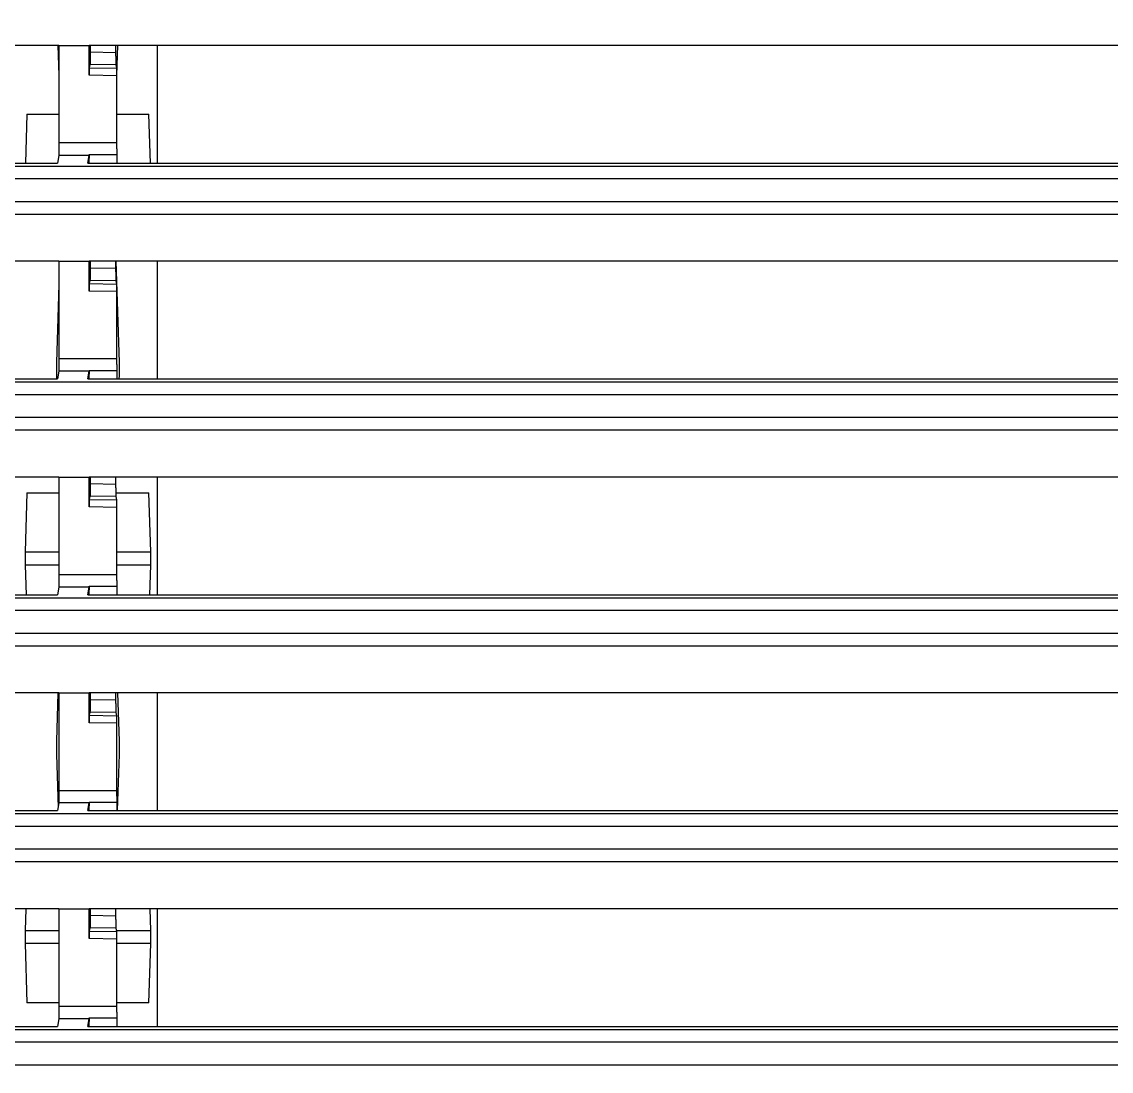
# Model space of a CAD drawing. Header units: millimetres. Extents: x -56261 to 196039, y 9480 to 100001.
# Drawn here: x 33773.55 to 33803.03, y 95823.95 to 95852.35 of the extents above; entities that cross this region are included whole.
import ezdxf

# ---------------------------------------------------------------- set-up
doc = ezdxf.new("R2010")
doc.units = ezdxf.units.MM
doc.set_wipeout_variables(frame=1)
doc.layers.add('SS-AIRCON', color=5, linetype='Continuous')
doc.layers.add('SS-TEXT', color=7, linetype='Continuous')

# ---------------------------------------------------------------- blocks, each defined once
blk = doc.blocks.new('I48T')
at = {"layer": 'SS-AIRCON', "color": 0, "linetype": 'Continuous'}
for p, q in [((-599.9007, -128.01793), (599.9006, -128.01793)), ((599.9006, -128.93208), (-599.9007, -128.93208)), ((578.5326, -129.43017), (-578.5326, -129.43017)), ((-126.901, -129.54772), (-210.3009, -129.54772)), ((-129.65, -134.21102), (-129.65, -129.54772)), ((-126.901, -129.54772), (-126.943, -129.84899)), ((-126.943, -129.84899), (-125.743, -129.84899)), ((-125.743, -129.84899), (-125.7009, -129.54772)), ((-42.301, -129.54772), (-125.7009, -129.54772)), ((-128.0515, -130.3476), (-128.0515, -133.0062)), ((-125.7485, -130.3476), (-128.0515, -130.3476)), ((-125.7485, -134.21102), (-125.7485, -130.3476)), ((-129.3163, -130.4882), (-129.387, -132.82646)), ((-129.3163, -130.4882), (-128.0515, -130.4882)), ((-125.7485, -130.4882), (-124.4838, -130.4882)), ((-124.4131, -132.82646), (-124.4838, -130.4882)), ((-129.387, -132.82646), (-128.0515, -132.82646)), ((-125.7485, -132.82646), (-124.4131, -132.82646)), ((-129.387, -133.34608), (-129.3608, -134.21102)), ((-128.0387, -133.34608), (-129.387, -133.34608)), ((-128.0515, -133.0062), (-126.9486, -133.02548)), ((-128.048, -133.3059), (-128.0179, -133.4358)), ((-126.9521, -133.32505), (-128.048, -133.3059)), ((-126.982, -133.45296), (-126.9521, -133.32505)), ((-126.9486, -133.02548), (-126.9486, -134.21102)), ((-124.4131, -133.34608), (-125.7485, -133.34608)), ((-124.4392, -134.21102), (-124.4131, -133.34608)), ((-128.0179, -133.4358), (-126.982, -133.45296)), ((-210.3485, -134.21102), (-126.9486, -134.21102)), ((-126.9878, -133.9521), (-128.0121, -133.93513)), ((-128.0121, -133.93513), (-128.0121, -134.21102)), ((-126.9878, -134.21102), (-126.9878, -133.9521)), ((-125.7485, -134.21102), (-126.9486, -134.21102)), ((-125.7485, -134.21102), (-42.3486, -134.21102)), ((580.0736, -136.07954), (-580.0736, -136.07954)), ((-599.9007, -136.56793), (599.9006, -136.56793)), ((599.9006, -137.48208), (-599.9007, -137.48208)), ((578.5326, -137.98017), (-578.5326, -137.98017)), ((-126.901, -138.09772), (-210.3009, -138.09772)), ((-129.65, -142.76102), (-129.65, -138.09772)), ((-128.0778, -138.09772), (-128.1452, -140.32427)), ((-126.901, -138.09772), (-126.943, -138.39899)), ((-125.743, -138.39899), (-125.7009, -138.09772)), ((-42.301, -138.09772), (-125.7009, -138.09772)), ((-126.943, -138.39899), (-125.743, -138.39899)), ((-125.6548, -140.32427), (-125.7184, -138.22327)), ((-128.0515, -138.8976), (-128.0515, -141.5562)), ((-125.7485, -138.8976), (-128.0515, -138.8976)), ((-125.7485, -142.76102), (-125.7485, -138.8976)), ((-128.1452, -140.84763), (-128.0873, -142.76102)), ((-125.7127, -142.76102), (-125.6549, -140.84763)), ((-128.0515, -141.5562), (-126.9486, -141.57548)), ((-128.048, -141.8559), (-128.0179, -141.9858)), ((-126.9521, -141.87505), (-128.048, -141.8559)), ((-128.0179, -141.9858), (-126.982, -142.00296)), ((-126.982, -142.00296), (-126.9521, -141.87505)), ((-126.9486, -141.57548), (-126.9486, -142.76102)), ((-210.3485, -142.76102), (-126.9486, -142.76102)), ((-126.9878, -142.5021), (-128.0121, -142.48513)), ((-128.0121, -142.48513), (-128.0121, -142.76102)), ((-126.9878, -142.76102), (-126.9878, -142.5021)), ((-125.7485, -142.76102), (-126.9486, -142.76102)), ((-125.7485, -142.76102), (-42.3486, -142.76102)), ((580.0736, -144.62954), (-580.0736, -144.62954)), ((-599.9007, -145.11793), (599.9006, -145.11793)), ((599.9006, -146.03208), (-599.9007, -146.03208)), ((578.5326, -146.53017), (-578.5326, -146.53017)), ((-126.901, -146.64772), (-210.3009, -146.64772)), ((-129.65, -151.31102), (-129.65, -146.64772)), ((-129.3513, -146.64772), (-129.387, -147.82646)), ((-126.901, -146.64772), (-126.943, -146.94899)), ((-125.743, -146.94899), (-125.7009, -146.64772)), ((-42.301, -146.64772), (-125.7009, -146.64772)), ((-124.4131, -147.82646), (-124.4487, -146.64772)), ((-126.943, -146.94899), (-125.743, -146.94899)), ((-125.7485, -147.4476), (-128.0515, -147.4476)), ((-128.0515, -147.4476), (-128.0515, -150.1062)), ((-125.7485, -151.31102), (-125.7485, -147.4476)), ((-129.387, -147.82646), (-128.0515, -147.82646)), ((-125.7485, -147.82646), (-124.4131, -147.82646)), ((-129.387, -148.34608), (-129.3163, -150.68435)), ((-128.0515, -148.34608), (-129.387, -148.34608)), ((-124.4131, -148.34608), (-125.7485, -148.34608)), ((-124.4838, -150.68435), (-124.4131, -148.34608)), ((-128.0515, -150.1062), (-126.9486, -150.12548)), ((-126.9486, -150.12548), (-126.9486, -151.31102)), ((-128.048, -150.4059), (-128.0179, -150.5358)), ((-126.9521, -150.42505), (-128.048, -150.4059)), ((-128.0179, -150.5358), (-126.982, -150.55296)), ((-126.982, -150.55296), (-126.9521, -150.42505)), ((-128.0048, -150.68435), (-129.3163, -150.68435)), ((-126.9878, -151.0521), (-128.0121, -151.03513)), ((-128.0121, -151.03513), (-128.0121, -151.31102)), ((-126.9878, -151.31102), (-126.9878, -151.0521)), ((-124.4838, -150.68435), (-125.7485, -150.68435)), ((-210.3485, -151.31102), (-126.9486, -151.31102)), ((-125.7485, -151.31102), (-126.9486, -151.31102)), ((-125.7485, -151.31102), (-42.3486, -151.31102)), ((580.0736, -153.17954), (-580.0736, -153.17954)), ((-599.9007, -153.66793), (599.9006, -153.66793)), ((599.9006, -154.58208), (-599.9007, -154.58208)), ((578.5326, -155.08017), (-578.5326, -155.08017)), ((-126.901, -155.19772), (-210.3009, -155.19772)), ((-129.65, -159.86102), (-129.65, -155.19772)), ((-128.1414, -155.19772), (-128.1452, -155.32427)), ((-126.901, -155.19772), (-126.943, -155.49899)), ((-125.743, -155.49899), (-125.7009, -155.19772)), ((-42.301, -155.19772), (-125.7009, -155.19772)), ((-125.6548, -155.32427), (-125.6587, -155.19772)), ((-126.943, -155.49899), (-125.743, -155.49899)), ((-128.1452, -155.84763), (-128.0238, -159.86102)), ((-128.0515, -155.9976), (-125.7485, -155.9976)), ((-128.0515, -155.9976), (-128.0515, -158.6562)), ((-125.7485, -158.9442), (-125.6549, -155.84763)), ((-125.7485, -159.86102), (-125.7485, -155.9976)), ((-128.0515, -158.6562), (-126.9486, -158.67548)), ((-126.9486, -158.67548), (-126.9486, -159.86102)), ((-128.048, -158.9559), (-128.0179, -159.0858)), ((-126.9521, -158.97505), (-128.048, -158.9559)), ((-128.0179, -159.0858), (-126.982, -159.10296)), ((-126.982, -159.10296), (-126.9521, -158.97505)), ((-126.9878, -159.6021), (-128.0121, -159.58513)), ((-128.0121, -159.58513), (-128.0121, -159.86102)), ((-126.9878, -159.86102), (-126.9878, -159.6021)), ((-210.3485, -159.86102), (-126.9486, -159.86102)), ((-125.7485, -159.86102), (-126.9486, -159.86102)), ((-125.7485, -159.86102), (-42.3486, -159.86102)), ((580.0736, -161.72954), (-580.0736, -161.72954)), ((-599.9007, -162.21793), (599.9006, -162.21793)), ((599.9006, -163.13208), (-599.9007, -163.13208)), ((578.5326, -163.63017), (-578.5326, -163.63017)), ((-126.901, -163.74772), (-210.3009, -163.74772)), ((-129.65, -168.41102), (-129.65, -163.74772)), ((-129.3748, -163.74772), (-129.3163, -165.68435)), ((-126.901, -163.74772), (-126.943, -164.04899)), ((-125.743, -164.04899), (-125.7009, -163.74772)), ((-42.301, -163.74772), (-125.7009, -163.74772)), ((-124.4838, -165.68435), (-124.4252, -163.74772)), ((-126.943, -164.04899), (-125.743, -164.04899)), ((-128.0515, -164.5476), (-128.0515, -167.2062)), ((-128.0515, -164.5476), (-125.7485, -164.5476)), ((-125.7485, -168.41102), (-125.7485, -164.5476)), ((-128.0515, -165.68435), (-129.3163, -165.68435)), ((-124.4838, -165.68435), (-125.7485, -165.68435)), ((-128.0515, -167.22721), (-128.0873, -168.41102)), ((-128.0515, -167.2062), (-126.9486, -167.22548)), ((-126.9486, -167.22548), (-126.9486, -168.41102)), ((-125.7127, -168.41102), (-125.7485, -167.22792)), ((-128.048, -167.5059), (-128.0179, -167.6358)), ((-126.9521, -167.52505), (-128.048, -167.5059)), ((-128.0179, -167.6358), (-126.982, -167.65296)), ((-126.982, -167.65296), (-126.9521, -167.52505)), ((-126.9878, -168.1521), (-128.0121, -168.13513)), ((-128.0121, -168.13513), (-128.0121, -168.41102)), ((-126.9878, -168.41102), (-126.9878, -168.1521)), ((-210.3485, -168.41102), (-126.9486, -168.41102)), ((-125.7485, -168.41102), (-126.9486, -168.41102)), ((-125.7485, -168.41102), (-42.3486, -168.41102))]:
    blk.add_line(p, q, dxfattribs=at)
for points in [[(-128.0559, -129.88813), (-128.0556, -129.89696, -0.00098625), (-128.0553, -129.90658, -0.00083396), (-128.055, -129.91701, -0.0007081), (-128.0547, -129.9282, -0.00061677), (-128.0544, -129.94014, -0.00054063), (-128.0542, -129.95277, -0.00047982), (-128.0539, -129.96607, -0.00042852), (-128.0537, -129.97998, -0.00038732), (-128.0535, -129.99448, -0.00035198), (-128.0533, -130.00949, -0.00032235), (-128.0531, -130.025, -0.00029687), (-128.0529, -130.04092, -0.00027487), (-128.0527, -130.05724, -0.00025626), (-128.0525, -130.07388, -0.00023988), (-128.0524, -130.0908, -0.00022534), (-128.0523, -130.10795, -0.00021149), (-128.0521, -130.12527, -0.00020201), (-128.052, -130.14273, -0.00019461), (-128.0519, -130.16031, -0.00018206), (-128.0518, -130.17786, -0.00016496), (-128.0518, -130.19531, -0.00017164), (-128.0517, -130.21298, -0.00019072), (-128.0517, -130.23095, -0.00014651), (-128.0516, -130.24779, -0.0000631), (-128.0516, -130.26297, -0.00018637), (-128.0516, -130.282, -0.00030352), (-128.0516, -130.31064, -0.00015354), (-128.0516, -130.34776, -0.00008474)], [(-125.7484, -130.34776), (-125.7485, -130.32752, -0.00014629), (-125.7485, -130.3069, -0.00013707), (-125.7485, -130.28588, -0.00013579), (-125.7485, -130.26452, -0.00014446), (-125.7484, -130.24287, -0.00015019), (-125.7484, -130.22102, -0.00015587), (-125.7484, -130.199, -0.00016171), (-125.7483, -130.17691, -0.00017033), (-125.7482, -130.15482, -0.0001788), (-125.7481, -130.13282, -0.00018965), (-125.748, -130.11099, -0.00020104), (-125.7479, -130.08943, -0.00021535), (-125.7477, -130.06824, -0.0002314), (-125.7475, -130.04751, -0.00025139), (-125.7474, -130.02736, -0.0002734), (-125.7472, -130.00787, -0.00029904), (-125.7469, -129.98917, -0.00033437), (-125.7467, -129.9713, -0.00038199), (-125.7465, -129.9544, -0.00042311), (-125.7462, -129.93854, -0.00045318), (-125.7459, -129.92383, -0.0005751), (-125.7457, -129.91023, -0.00081713), (-125.7454, -129.89781, -0.00079095), (-125.7451, -129.88687, -0.00035442), (-125.7448, -129.87763, -0.00142693), (-125.7444, -129.86882, -0.00420589), (-125.7439, -129.85922, -0.00410358), (-125.7431, -129.84903, -0.00333164)], [(-129.3871, -132.82652), (-129.3873, -132.83192, 0.00058619), (-129.3874, -132.83775, 0.00049108), (-129.3876, -132.84403, 0.00043508), (-129.3877, -132.85074, 0.00041294), (-129.3879, -132.85791, 0.00038261), (-129.388, -132.86554, 0.00035618), (-129.3881, -132.87364, 0.0003306), (-129.3883, -132.8822, 0.00031259), (-129.3884, -132.89123, 0.00029338), (-129.3885, -132.90072, 0.00027908), (-129.3887, -132.91067, 0.00026402), (-129.3888, -132.92105, 0.00025306), (-129.3889, -132.93187, 0.00024135), (-129.389, -132.9431, 0.00023286), (-129.3891, -132.95474, 0.00022379), (-129.3892, -132.96674, 0.0002173), (-129.3893, -132.97909, 0.0002104), (-129.3893, -132.99175, 0.00020556), (-129.3894, -133.00471, 0.00020048), (-129.3895, -133.0179, 0.00019704), (-129.3895, -133.03132, 0.00019356), (-129.3895, -133.0449, 0.00019134), (-129.3896, -133.05862, 0.00018931), (-129.3896, -133.07242, 0.00018822), (-129.3896, -133.08627, 0.00018755), (-129.3896, -133.10012, 0.00018754), (-129.3896, -133.11393, 0.00018819), (-129.3895, -133.12764, 0.00018924), (-129.3895, -133.14123, 0.00019126), (-129.3895, -133.15465, 0.00019346), (-129.3894, -133.16785, 0.00019689), (-129.3893, -133.18081, 0.00020024), (-129.3893, -133.19348, 0.00020537), (-129.3892, -133.20584, 0.00021044), (-129.3891, -133.21785, 0.00021695), (-129.389, -133.22949, 0.00022241), (-129.3889, -133.24073, 0.00023275), (-129.3888, -133.25156, 0.00024491), (-129.3887, -133.26197, 0.00025155), (-129.3885, -133.27191, 0.00024855), (-129.3884, -133.28136, 0.0002824), (-129.3883, -133.29045, 0.00034587), (-129.3881, -133.2992, 0.00029681), (-129.388, -133.30714, 0.00013853), (-129.3879, -133.31408, 0.00042506), (-129.3877, -133.32197, 0.00082972), (-129.3875, -133.33281, 0.0005038), (-129.3871, -133.34623, 0.00030588)], [(-124.4133, -133.34623), (-124.413, -133.33699, 0.00108982), (-124.4127, -133.32652, 0.00081936), (-124.4125, -133.31479, 0.00067985), (-124.4122, -133.30182, 0.00063367), (-124.412, -133.28753, 0.00056962), (-124.4117, -133.27197, 0.00051784), (-124.4115, -133.25512, 0.00047076), (-124.4113, -133.2371, 0.0004415), (-124.4111, -133.21791, 0.00041155), (-124.411, -133.19771, 0.00039193), (-124.4108, -133.17659, 0.00037267), (-124.4107, -133.15473, 0.00036099), (-124.4107, -133.13226, 0.0003505), (-124.4106, -133.10941, 0.0003454), (-124.4106, -133.08634, 0.00034149), (-124.4106, -133.06328, 0.00034024), (-124.4107, -133.04043, 0.00034542), (-124.4107, -133.01796, 0.00035552), (-124.4108, -132.99608, 0.0003599), (-124.411, -132.97498, 0.00035443), (-124.4111, -132.95487, 0.00039686), (-124.4113, -132.93561, 0.00047841), (-124.4115, -132.91727, 0.00042402), (-124.4117, -132.90075, 0.00022355), (-124.4119, -132.88642, 0.00060118), (-124.4122, -132.87091, 0.00120914), (-124.4127, -132.85072, 0.00081483), (-124.4133, -132.82652, 0.00053142)], [(-126.9521, -133.3249), (-126.9519, -133.32387, 0.02735113), (-126.9518, -133.32215, 0.00971172), (-126.9516, -133.31972, 0.00497354), (-126.9514, -133.31658, 0.00320089), (-126.9512, -133.31268, 0.00216537), (-126.9511, -133.30803, 0.00158042), (-126.9509, -133.30258, 0.00119193), (-126.9507, -133.29637, 0.00095036), (-126.9505, -133.28937, 0.0007674), (-126.9504, -133.28161, 0.00064197), (-126.9502, -133.27308, 0.00054131), (-126.9501, -133.26383, 0.00046863), (-126.9499, -133.25386, 0.00040832), (-126.9498, -133.24323, 0.00036309), (-126.9496, -133.23196, 0.00032343), (-126.9495, -133.22012, 0.00029165), (-126.9494, -133.20774, 0.0002674), (-126.9492, -133.19488, 0.00024986), (-126.9491, -133.18157, 0.00022593), (-126.949, -133.16797, 0.00019972), (-126.9489, -133.15415, 0.00020349), (-126.9489, -133.13988, 0.00022218), (-126.9488, -133.12512, 0.00016634), (-126.9487, -133.11113, 0.00006991), (-126.9487, -133.0984, 0.00020931), (-126.9486, -133.08221, 0.00033494), (-126.9486, -133.05761, 0.00016662), (-126.9485, -133.02559, 0.00009066)], [(-128.0178, -133.43581), (-128.0175, -133.43785, -0.02408904), (-128.0173, -133.44126, -0.00843395), (-128.017, -133.4461, -0.0042262), (-128.0167, -133.45233, -0.00265475), (-128.0164, -133.46002, -0.00178197), (-128.0161, -133.46912, -0.00129357), (-128.0158, -133.47965, -0.00097443), (-128.0155, -133.49153, -0.00077358), (-128.0153, -133.50477, -0.00062525), (-128.015, -133.51925, -0.00052163), (-128.0147, -133.53497, -0.00044082), (-128.0145, -133.55178, -0.00038084), (-128.0143, -133.56966, -0.00033273), (-128.014, -133.58846, -0.00029526), (-128.0138, -133.60813, -0.00026386), (-128.0136, -133.62851, -0.00023762), (-128.0134, -133.64953, -0.00021824), (-128.0132, -133.67109, -0.00020318), (-128.0131, -133.6931, -0.00018463), (-128.0129, -133.71533, -0.00016358), (-128.0128, -133.73764, -0.0001656), (-128.0127, -133.7604, -0.00017877), (-128.0126, -133.78366, -0.00013617), (-128.0125, -133.80554, -0.00006103), (-128.0124, -133.82532, -0.00016717), (-128.0123, -133.85008, -0.0002659), (-128.0122, -133.88721, -0.00013503), (-128.0121, -133.93526, -0.00007506)], [(-128.0559, -138.43812), (-128.0556, -138.44695, -0.0009861), (-128.0553, -138.45657, -0.00083385), (-128.055, -138.467, -0.00070802), (-128.0547, -138.4782, -0.00061671), (-128.0544, -138.49014, -0.00054058), (-128.0542, -138.50276, -0.00047978), (-128.0539, -138.51606, -0.00042849), (-128.0537, -138.52997, -0.0003873), (-128.0535, -138.54447, -0.00035196), (-128.0533, -138.55949, -0.00032234), (-128.0531, -138.57499, -0.00029685), (-128.0529, -138.59092, -0.00027486), (-128.0527, -138.60723, -0.00025625), (-128.0525, -138.62387, -0.00023987), (-128.0524, -138.6408, -0.00022534), (-128.0523, -138.65794, -0.00021148), (-128.0521, -138.67526, -0.00020201), (-128.052, -138.69273, -0.00019461), (-128.0519, -138.71031, -0.00018206), (-128.0518, -138.72786, -0.00016496), (-128.0518, -138.74531, -0.00017164), (-128.0517, -138.76298, -0.00019072), (-128.0517, -138.78095, -0.00014651), (-128.0516, -138.79778, -0.0000631), (-128.0516, -138.81296, -0.00018637), (-128.0516, -138.83199, -0.00030352), (-128.0516, -138.86063, -0.00015355), (-128.0516, -138.89775, -0.00008474)], [(-125.7484, -138.89775), (-125.7485, -138.87751, -0.0001463), (-125.7485, -138.85689, -0.00013707), (-125.7485, -138.83587, -0.00013579), (-125.7485, -138.81451, -0.00014446), (-125.7484, -138.79287, -0.00015019), (-125.7484, -138.77101, -0.00015587), (-125.7484, -138.749, -0.00016171), (-125.7483, -138.72691, -0.00017033), (-125.7482, -138.70482, -0.0001788), (-125.7481, -138.68281, -0.00018965), (-125.748, -138.66098, -0.00020104), (-125.7479, -138.63942, -0.00021535), (-125.7477, -138.61823, -0.0002314), (-125.7475, -138.59751, -0.00025138), (-125.7474, -138.57736, -0.00027339), (-125.7472, -138.55787, -0.00029904), (-125.7469, -138.53916, -0.00033437), (-125.7467, -138.5213, -0.00038198), (-125.7465, -138.5044, -0.0004231), (-125.7462, -138.48853, -0.00045317), (-125.7459, -138.47383, -0.00057508), (-125.7457, -138.46022, -0.00081708), (-125.7454, -138.4478, -0.0007909), (-125.7451, -138.43687, -0.00035439), (-125.7448, -138.42762, -0.00142682), (-125.7444, -138.41881, -0.00420541), (-125.7439, -138.40921, -0.00410287), (-125.7431, -138.39902, -0.00333091)], [(-128.1454, -140.32643), (-128.1456, -140.33182, 0.00054757), (-128.1457, -140.33765, 0.00045864), (-128.1459, -140.34392, 0.00040627), (-128.146, -140.35062, 0.00038554), (-128.1461, -140.35779, 0.00035718), (-128.1463, -140.36541, 0.00033246), (-128.1464, -140.37351, 0.00030855), (-128.1465, -140.38206, 0.00029171), (-128.1466, -140.39109, 0.00027376), (-128.1468, -140.40057, 0.00026039), (-128.1469, -140.41051, 0.00024632), (-128.147, -140.42089, 0.00023607), (-128.1471, -140.43171, 0.00022513), (-128.1472, -140.44294, 0.0002172), (-128.1473, -140.45457, 0.00020872), (-128.1474, -140.46656, 0.00020265), (-128.1474, -140.47891, 0.0001962), (-128.1475, -140.49157, 0.0001917), (-128.1476, -140.50452, 0.00018692), (-128.1476, -140.51772, 0.00018361), (-128.1477, -140.53113, 0.00018047), (-128.1477, -140.54472, 0.00017875), (-128.1477, -140.55843, 0.00017638), (-128.1477, -140.57223, 0.00017398), (-128.1477, -140.58608, 0.00018011), (-128.1477, -140.59993, 0.00019675), (-128.1477, -140.61374, 0.00020424), (-128.1477, -140.62745, 0.00020404), (-128.1476, -140.64104, 0.00020577), (-128.1476, -140.65445, 0.00020854), (-128.1475, -140.66765, 0.00021239), (-128.1475, -140.6806, 0.00021594), (-128.1474, -140.69326, 0.00022149), (-128.1473, -140.70561, 0.00022702), (-128.1472, -140.71761, 0.0002341), (-128.1471, -140.72924, 0.00024003), (-128.147, -140.74046, 0.00025123), (-128.1469, -140.75129, 0.00026441), (-128.1467, -140.76168, 0.00027165), (-128.1466, -140.77161, 0.00026846), (-128.1465, -140.78105, 0.00030509), (-128.1463, -140.79013, 0.00037376), (-128.1462, -140.79886, 0.00032084), (-128.146, -140.80678, 0.00014977), (-128.1459, -140.81371, 0.00045964), (-128.1457, -140.82158, 0.00089772), (-128.1454, -140.8324, 0.00054542), (-128.1451, -140.84578, 0.00033125)], [(-125.655, -140.84578), (-125.6548, -140.84038, 0.00062949), (-125.6546, -140.83456, 0.00052731), (-125.6545, -140.82828, 0.00046714), (-125.6543, -140.82158, 0.00044334), (-125.6542, -140.81441, 0.00041076), (-125.654, -140.80678, 0.00038236), (-125.6539, -140.79868, 0.00035488), (-125.6537, -140.79013, 0.00033553), (-125.6536, -140.7811, 0.0003149), (-125.6535, -140.77161, 0.00029953), (-125.6533, -140.76167, 0.00028336), (-125.6532, -140.75129, 0.00027158), (-125.6531, -140.74047, 0.00025901), (-125.653, -140.72924, 0.00024989), (-125.6529, -140.71761, 0.00024014), (-125.6528, -140.70561, 0.00023317), (-125.6527, -140.69326, 0.00022576), (-125.6526, -140.6806, 0.00022055), (-125.6525, -140.66765, 0.0002151), (-125.6525, -140.65445, 0.0002114), (-125.6524, -140.64104, 0.00020766), (-125.6524, -140.62745, 0.00020527), (-125.6524, -140.61374, 0.00020309), (-125.6523, -140.59993, 0.00020192), (-125.6523, -140.58608, 0.00020118), (-125.6523, -140.57223, 0.00020118), (-125.6524, -140.55843, 0.00020192), (-125.6524, -140.54472, 0.00020309), (-125.6524, -140.53113, 0.00020529), (-125.6525, -140.51772, 0.00020769), (-125.6525, -140.50452, 0.00021141), (-125.6526, -140.49157, 0.00021505), (-125.6527, -140.47891, 0.00022061), (-125.6528, -140.46656, 0.0002261), (-125.6529, -140.45457, 0.00023315), (-125.653, -140.44294, 0.00023907), (-125.6531, -140.43172, 0.00025023), (-125.6532, -140.42089, 0.00026337), (-125.6533, -140.4105, 0.00027059), (-125.6535, -140.40057, 0.00026742), (-125.6536, -140.39114, 0.00030392), (-125.6537, -140.38206, 0.00037234), (-125.6539, -140.37333, 0.00031964), (-125.654, -140.36541, 0.00014921), (-125.6542, -140.35849, 0.00045795), (-125.6543, -140.35062, 0.0008945), (-125.6546, -140.33981, 0.00054351), (-125.655, -140.32643, 0.00033011)], [(-128.0178, -141.9858), (-128.0175, -141.98784, -0.02407712), (-128.0173, -141.99125, -0.00843154), (-128.017, -141.99609, -0.00422537), (-128.0167, -142.00232, -0.00265435), (-128.0164, -142.01002, -0.00178176), (-128.0161, -142.01911, -0.00129345), (-128.0158, -142.02965, -0.00097435), (-128.0155, -142.04153, -0.00077353), (-128.0153, -142.05476, -0.00062522), (-128.015, -142.06925, -0.0005216), (-128.0147, -142.08496, -0.00044081), (-128.0145, -142.10178, -0.00038083), (-128.0143, -142.11965, -0.00033272), (-128.014, -142.13846, -0.00029525), (-128.0138, -142.15812, -0.00026385), (-128.0136, -142.17851, -0.00023761), (-128.0134, -142.19953, -0.00021824), (-128.0132, -142.22108, -0.00020317), (-128.0131, -142.24309, -0.00018463), (-128.0129, -142.26532, -0.00016358), (-128.0128, -142.28764, -0.0001656), (-128.0127, -142.31039, -0.00017877), (-128.0126, -142.33365, -0.00013617), (-128.0125, -142.35553, -0.00006103), (-128.0124, -142.37532, -0.00016717), (-128.0123, -142.40007, -0.0002659), (-128.0122, -142.43721, -0.00013503), (-128.0121, -142.48525, -0.00007506)], [(-126.9521, -141.87489), (-126.9519, -141.87386, 0.02737462), (-126.9518, -141.87214, 0.00971667), (-126.9516, -141.86971, 0.00497531), (-126.9514, -141.86658, 0.00320176), (-126.9512, -141.86267, 0.00216583), (-126.9511, -141.85802, 0.00158069), (-126.9509, -141.85257, 0.0011921), (-126.9507, -141.84637, 0.00095047), (-126.9505, -141.83936, 0.00076747), (-126.9504, -141.8316, 0.00064203), (-126.9502, -141.82307, 0.00054135), (-126.9501, -141.81382, 0.00046866), (-126.9499, -141.80385, 0.00040834), (-126.9498, -141.79323, 0.00036311), (-126.9496, -141.78195, 0.00032344), (-126.9495, -141.77011, 0.00029166), (-126.9494, -141.75773, 0.0002674), (-126.9492, -141.74487, 0.00024986), (-126.9491, -141.73156, 0.00022593), (-126.949, -141.71796, 0.00019972), (-126.9489, -141.70414, 0.00020349), (-126.9489, -141.68988, 0.00022218), (-126.9488, -141.67511, 0.00016634), (-126.9487, -141.66113, 0.0000699), (-126.9487, -141.64839, 0.0002093), (-126.9486, -141.6322, 0.00033494), (-126.9486, -141.6076, 0.00016661), (-126.9485, -141.57558, 0.00009066)], [(-128.0559, -146.98811), (-128.0556, -146.99694, -0.00098595), (-128.0553, -147.00656, -0.00083374), (-128.055, -147.017, -0.00070794), (-128.0547, -147.02819, -0.00061665), (-128.0544, -147.04013, -0.00054053), (-128.0542, -147.05276, -0.00047974), (-128.0539, -147.06606, -0.00042846), (-128.0537, -147.07997, -0.00038727), (-128.0535, -147.09447, -0.00035194), (-128.0533, -147.10948, -0.00032232), (-128.0531, -147.12499, -0.00029684), (-128.0529, -147.14091, -0.00027485), (-128.0527, -147.15723, -0.00025624), (-128.0525, -147.17387, -0.00023987), (-128.0524, -147.19079, -0.00022533), (-128.0523, -147.20794, -0.00021148), (-128.0521, -147.22526, -0.000202), (-128.052, -147.24272, -0.00019461), (-128.0519, -147.2603, -0.00018206), (-128.0518, -147.27785, -0.00016496), (-128.0518, -147.2953, -0.00017164), (-128.0517, -147.31297, -0.00019072), (-128.0517, -147.33094, -0.00014651), (-128.0516, -147.34777, -0.0000631), (-128.0516, -147.36295, -0.00018638), (-128.0516, -147.38198, -0.00030353), (-128.0516, -147.41063, -0.00015355), (-128.0516, -147.44775, -0.00008474)], [(-125.7484, -147.44775), (-125.7485, -147.42751, -0.0001463), (-125.7485, -147.40688, -0.00013708), (-125.7485, -147.38586, -0.00013579), (-125.7485, -147.3645, -0.00014446), (-125.7484, -147.34286, -0.00015019), (-125.7484, -147.321, -0.00015587), (-125.7484, -147.29899, -0.00016171), (-125.7483, -147.2769, -0.00017034), (-125.7482, -147.25481, -0.0001788), (-125.7481, -147.2328, -0.00018965), (-125.748, -147.21098, -0.00020104), (-125.7479, -147.18942, -0.00021535), (-125.7477, -147.16823, -0.0002314), (-125.7475, -147.1475, -0.00025138), (-125.7474, -147.12735, -0.00027339), (-125.7472, -147.10786, -0.00029903), (-125.7469, -147.08916, -0.00033436), (-125.7467, -147.07129, -0.00038197), (-125.7465, -147.05439, -0.00042309), (-125.7462, -147.03853, -0.00045315), (-125.7459, -147.02382, -0.00057506), (-125.7457, -147.01022, -0.00081704), (-125.7454, -146.99779, -0.00079085), (-125.7451, -146.98686, -0.00035437), (-125.7448, -146.97762, -0.00142671), (-125.7444, -146.9688, -0.00420493), (-125.7439, -146.9592, -0.00410217), (-125.7431, -146.94901, -0.00333018)], [(-129.3871, -147.82633), (-129.3874, -147.83558, 0.00104333), (-129.3876, -147.84604, 0.00078438), (-129.3879, -147.85777, 0.00065081), (-129.3881, -147.87074, 0.00060659), (-129.3884, -147.88504, 0.00054526), (-129.3886, -147.90059, 0.00049568), (-129.3888, -147.91744, 0.00045061), (-129.389, -147.93546, 0.00042261), (-129.3892, -147.95465, 0.00039392), (-129.3893, -147.97484, 0.00037515), (-129.3895, -147.99597, 0.0003567), (-129.3896, -148.01783, 0.00034552), (-129.3896, -148.04029, 0.00033548), (-129.3897, -148.06315, 0.0003306), (-129.3897, -148.08622, 0.00032686), (-129.3897, -148.10928, 0.00032565), (-129.3896, -148.13213, 0.0003306), (-129.3896, -148.1546, 0.00034027), (-129.3895, -148.17648, 0.00034446), (-129.3893, -148.19758, 0.00033923), (-129.3892, -148.21769, 0.00037983), (-129.389, -148.23695, 0.00045788), (-129.3888, -148.25529, 0.00040582), (-129.3886, -148.27181, 0.00021395), (-129.3884, -148.28614, 0.00057537), (-129.3881, -148.30166, 0.00115722), (-129.3877, -148.32184, 0.00077983), (-129.3871, -148.34604, 0.00050859)], [(-124.4133, -148.34604), (-124.413, -148.3368, 0.00109132), (-124.4127, -148.32634, 0.00082034), (-124.4125, -148.31462, 0.00068057), (-124.4122, -148.30166, 0.00063426), (-124.412, -148.28737, 0.00057008), (-124.4117, -148.27181, 0.00051821), (-124.4115, -148.25497, 0.00047105), (-124.4113, -148.23695, 0.00044174), (-124.4111, -148.21777, 0.00041173), (-124.411, -148.19758, 0.00039208), (-124.4108, -148.17646, 0.00037278), (-124.4107, -148.1546, 0.00036107), (-124.4107, -148.13213, 0.00035056), (-124.4106, -148.10928, 0.00034543), (-124.4106, -148.08621, 0.00034151), (-124.4106, -148.06315, 0.00034023), (-124.4107, -148.0403, 0.00034538), (-124.4107, -148.01783, 0.00035546), (-124.4108, -147.99595, 0.00035982), (-124.411, -147.97484, 0.00035433), (-124.4111, -147.95473, 0.00039671), (-124.4113, -147.93546, 0.00047819), (-124.4115, -147.91712, 0.00042379), (-124.4117, -147.90059, 0.00022341), (-124.4119, -147.88626, 0.00060078), (-124.4122, -147.87074, 0.00120811), (-124.4127, -147.85055, 0.00081397), (-124.4133, -147.82633, 0.00053079)], [(-126.9521, -150.42489), (-126.9519, -150.42385, 0.02739814), (-126.9518, -150.42213, 0.00972162), (-126.9516, -150.4197, 0.00497708), (-126.9514, -150.41657, 0.00320263), (-126.9512, -150.41267, 0.00216629), (-126.9511, -150.40801, 0.00158097), (-126.9509, -150.40257, 0.00119226), (-126.9507, -150.39636, 0.00095059), (-126.9505, -150.38936, 0.00076755), (-126.9504, -150.3816, 0.00064208), (-126.9502, -150.37307, 0.00054139), (-126.9501, -150.36382, 0.00046869), (-126.9499, -150.35385, 0.00040836), (-126.9498, -150.34322, 0.00036312), (-126.9496, -150.33195, 0.00032345), (-126.9495, -150.32011, 0.00029167), (-126.9494, -150.30773, 0.00026741), (-126.9492, -150.29487, 0.00024987), (-126.9491, -150.28156, 0.00022593), (-126.949, -150.26795, 0.00019972), (-126.9489, -150.25414, 0.00020349), (-126.9489, -150.23987, 0.00022218), (-126.9488, -150.22511, 0.00016634), (-126.9487, -150.21112, 0.0000699), (-126.9487, -150.19839, 0.0002093), (-126.9486, -150.1822, 0.00033493), (-126.9486, -150.1576, 0.00016661), (-126.9485, -150.12557, 0.00009066)], [(-128.0178, -150.5358), (-128.0175, -150.53783, -0.02406522), (-128.0173, -150.54124, -0.00842912), (-128.017, -150.54608, -0.00422454), (-128.0167, -150.55231, -0.00265396), (-128.0164, -150.56001, -0.00178156), (-128.0161, -150.56911, -0.00129333), (-128.0158, -150.57964, -0.00097428), (-128.0155, -150.59152, -0.00077348), (-128.0153, -150.60476, -0.00062518), (-128.015, -150.61924, -0.00052158), (-128.0147, -150.63495, -0.00044079), (-128.0145, -150.65177, -0.00038082), (-128.0143, -150.66965, -0.00033271), (-128.014, -150.68845, -0.00029524), (-128.0138, -150.70812, -0.00026385), (-128.0136, -150.7285, -0.00023761), (-128.0134, -150.74952, -0.00021824), (-128.0132, -150.77108, -0.00020317), (-128.0131, -150.79309, -0.00018463), (-128.0129, -150.81532, -0.00016358), (-128.0128, -150.83763, -0.0001656), (-128.0127, -150.86039, -0.00017877), (-128.0126, -150.88365, -0.00013617), (-128.0125, -150.90552, -0.00006103), (-128.0124, -150.92531, -0.00016717), (-128.0123, -150.95006, -0.00026591), (-128.0122, -150.9872, -0.00013504), (-128.0121, -151.03524, -0.00007506)], [(-128.1454, -155.32624), (-128.1456, -155.33164, 0.00054525), (-128.1457, -155.33748, 0.00045685), (-128.1459, -155.34376, 0.00040481), (-128.146, -155.35048, 0.00038425), (-128.1461, -155.35766, 0.00035608), (-128.1463, -155.36529, 0.00033151), (-128.1464, -155.3734, 0.00030774), (-128.1465, -155.38196, 0.00029099), (-128.1466, -155.391, 0.00027314), (-128.1468, -155.40049, 0.00025984), (-128.1469, -155.41044, 0.00024584), (-128.147, -155.42083, 0.00023565), (-128.1471, -155.43166, 0.00022477), (-128.1472, -155.44289, 0.00021688), (-128.1473, -155.45453, 0.00020845), (-128.1474, -155.46653, 0.00020241), (-128.1474, -155.47889, 0.000196), (-128.1475, -155.49155, 0.00019153), (-128.1476, -155.50451, 0.00018678), (-128.1476, -155.51771, 0.00018349), (-128.1477, -155.53113, 0.00018038), (-128.1477, -155.54471, 0.00017868), (-128.1477, -155.55843, 0.00017633), (-128.1477, -155.57223, 0.00017395), (-128.1477, -155.58608, 0.0001801), (-128.1477, -155.59993, 0.00019674), (-128.1477, -155.61374, 0.00020421), (-128.1477, -155.62746, 0.00020398), (-128.1476, -155.64104, 0.0002057), (-128.1476, -155.65446, 0.00020844), (-128.1475, -155.66766, 0.00021227), (-128.1475, -155.68062, 0.0002158), (-128.1474, -155.69328, 0.00022131), (-128.1473, -155.70564, 0.00022681), (-128.1472, -155.71764, 0.00023386), (-128.1471, -155.72928, 0.00023975), (-128.147, -155.74051, 0.00025091), (-128.1469, -155.75134, 0.00026405), (-128.1467, -155.76174, 0.00027123), (-128.1466, -155.77169, 0.00026801), (-128.1465, -155.78113, 0.00030454), (-128.1463, -155.79021, 0.00037302), (-128.1462, -155.79896, 0.00032015), (-128.146, -155.80689, 0.00014943), (-128.1459, -155.81382, 0.00045854), (-128.1457, -155.8217, 0.00089526), (-128.1454, -155.83254, 0.00054371), (-128.1451, -155.84595, 0.00033015)], [(-125.655, -155.84595), (-125.6548, -155.84054, 0.00062719), (-125.6546, -155.8347, 0.00052553), (-125.6545, -155.82842, 0.00046569), (-125.6543, -155.8217, 0.00044206), (-125.6542, -155.81452, 0.00040966), (-125.654, -155.80689, 0.00038141), (-125.6539, -155.79878, 0.00035407), (-125.6537, -155.79021, 0.00033482), (-125.6536, -155.78118, 0.00031428), (-125.6535, -155.77169, 0.00029899), (-125.6533, -155.76173, 0.00028289), (-125.6532, -155.75134, 0.00027117), (-125.6531, -155.74051, 0.00025865), (-125.653, -155.72928, 0.00024957), (-125.6529, -155.71764, 0.00023987), (-125.6528, -155.70564, 0.00023294), (-125.6527, -155.69328, 0.00022556), (-125.6526, -155.68062, 0.00022038), (-125.6525, -155.66766, 0.00021495), (-125.6525, -155.65446, 0.00021128), (-125.6524, -155.64104, 0.00020756), (-125.6524, -155.62746, 0.0002052), (-125.6524, -155.61374, 0.00020304), (-125.6523, -155.59993, 0.00020188), (-125.6523, -155.58608, 0.00020118), (-125.6523, -155.57223, 0.00020117), (-125.6524, -155.55843, 0.00020188), (-125.6524, -155.54471, 0.00020303), (-125.6524, -155.53113, 0.0002052), (-125.6525, -155.51771, 0.00020758), (-125.6525, -155.50451, 0.00021127), (-125.6526, -155.49155, 0.00021488), (-125.6527, -155.47889, 0.00022041), (-125.6528, -155.46653, 0.00022586), (-125.6529, -155.45453, 0.00023288), (-125.653, -155.44289, 0.00023876), (-125.6531, -155.43166, 0.00024987), (-125.6532, -155.42083, 0.00026295), (-125.6533, -155.41043, 0.00027011), (-125.6535, -155.40049, 0.00026691), (-125.6536, -155.39104, 0.00030329), (-125.6537, -155.38196, 0.0003715), (-125.6539, -155.37322, 0.00031884), (-125.654, -155.36529, 0.00014882), (-125.6542, -155.35836, 0.00045669), (-125.6543, -155.35048, 0.00089167), (-125.6546, -155.33964, 0.00054155), (-125.655, -155.32624, 0.00032884)], [(-128.0559, -155.5381), (-128.0556, -155.54694, -0.0009858), (-128.0553, -155.55655, -0.00083363), (-128.055, -155.56699, -0.00070785), (-128.0547, -155.57818, -0.00061659), (-128.0544, -155.59012, -0.00054048), (-128.0542, -155.60275, -0.0004797), (-128.0539, -155.61605, -0.00042843), (-128.0537, -155.62996, -0.00038725), (-128.0535, -155.64446, -0.00035193), (-128.0533, -155.65948, -0.00032231), (-128.0531, -155.67498, -0.00029683), (-128.0529, -155.69091, -0.00027484), (-128.0527, -155.70722, -0.00025623), (-128.0525, -155.72386, -0.00023986), (-128.0524, -155.74079, -0.00022533), (-128.0523, -155.75793, -0.00021147), (-128.0521, -155.77525, -0.000202), (-128.052, -155.79272, -0.00019461), (-128.0519, -155.81029, -0.00018206), (-128.0518, -155.82785, -0.00016496), (-128.0518, -155.8453, -0.00017164), (-128.0517, -155.86297, -0.00019072), (-128.0517, -155.88093, -0.00014652), (-128.0516, -155.89777, -0.0000631), (-128.0516, -155.91295, -0.00018638), (-128.0516, -155.93197, -0.00030354), (-128.0516, -155.96062, -0.00015355), (-128.0516, -155.99774, -0.00008474)], [(-125.7484, -155.99774), (-125.7485, -155.9775, -0.0001463), (-125.7485, -155.95688, -0.00013708), (-125.7485, -155.93585, -0.0001358), (-125.7485, -155.91449, -0.00014447), (-125.7484, -155.89285, -0.0001502), (-125.7484, -155.871, -0.00015587), (-125.7484, -155.84898, -0.00016171), (-125.7483, -155.82689, -0.00017034), (-125.7482, -155.8048, -0.0001788), (-125.7481, -155.7828, -0.00018965), (-125.748, -155.76097, -0.00020104), (-125.7479, -155.73941, -0.00021535), (-125.7477, -155.71822, -0.0002314), (-125.7475, -155.6975, -0.00025138), (-125.7474, -155.67735, -0.00027339), (-125.7472, -155.65786, -0.00029903), (-125.7469, -155.63915, -0.00033435), (-125.7467, -155.62128, -0.00038196), (-125.7465, -155.60439, -0.00042307), (-125.7462, -155.58852, -0.00045313), (-125.7459, -155.57382, -0.00057503), (-125.7457, -155.56021, -0.000817), (-125.7454, -155.54779, -0.0007908), (-125.7451, -155.53686, -0.00035434), (-125.7448, -155.52761, -0.0014266), (-125.7444, -155.5188, -0.00420445), (-125.7439, -155.50919, -0.00410146), (-125.7431, -155.499, -0.00332945)], [(-126.9521, -158.97488), (-126.9519, -158.97384, 0.02742169), (-126.9518, -158.97212, 0.00972657), (-126.9516, -158.9697, 0.00497885), (-126.9514, -158.96656, 0.00320349), (-126.9512, -158.96266, 0.00216675), (-126.9511, -158.95801, 0.00158124), (-126.9509, -158.95256, 0.00119243), (-126.9507, -158.94635, 0.0009507), (-126.9505, -158.93935, 0.00076763), (-126.9504, -158.93159, 0.00064214), (-126.9502, -158.92306, 0.00054143), (-126.9501, -158.91381, 0.00046872), (-126.9499, -158.90384, 0.00040839), (-126.9498, -158.89321, 0.00036314), (-126.9496, -158.88194, 0.00032346), (-126.9495, -158.8701, 0.00029168), (-126.9494, -158.85772, 0.00026742), (-126.9492, -158.84486, 0.00024987), (-126.9491, -158.83155, 0.00022593), (-126.949, -158.81795, 0.00019973), (-126.9489, -158.80413, 0.00020349), (-126.9489, -158.78986, 0.00022218), (-126.9488, -158.7751, 0.00016634), (-126.9487, -158.76111, 0.0000699), (-126.9487, -158.74838, 0.0002093), (-126.9486, -158.73219, 0.00033492), (-126.9486, -158.70759, 0.00016661), (-126.9485, -158.67556, 0.00009066)], [(-128.0178, -159.08579), (-128.0175, -159.08782, -0.02405332), (-128.0173, -159.09123, -0.0084267), (-128.017, -159.09607, -0.0042237), (-128.0167, -159.1023, -0.00265356), (-128.0164, -159.11, -0.00178135), (-128.0161, -159.1191, -0.00129321), (-128.0158, -159.12963, -0.0009742), (-128.0155, -159.14151, -0.00077343), (-128.0153, -159.15475, -0.00062515), (-128.015, -159.16923, -0.00052156), (-128.0147, -159.18495, -0.00044077), (-128.0145, -159.20177, -0.00038081), (-128.0143, -159.21964, -0.0003327), (-128.014, -159.23845, -0.00029524), (-128.0138, -159.25811, -0.00026384), (-128.0136, -159.2785, -0.00023761), (-128.0134, -159.29952, -0.00021824), (-128.0132, -159.32107, -0.00020317), (-128.0131, -159.34308, -0.00018463), (-128.0129, -159.36531, -0.00016357), (-128.0128, -159.38762, -0.0001656), (-128.0127, -159.41038, -0.00017877), (-128.0126, -159.43364, -0.00013617), (-128.0125, -159.45552, -0.00006103), (-128.0124, -159.4753, -0.00016717), (-128.0123, -159.50006, -0.00026591), (-128.0122, -159.53719, -0.00013504), (-128.0121, -159.58524, -0.00007506)], [(-128.0559, -164.08809), (-128.0556, -164.09693, -0.00098566), (-128.0553, -164.10655, -0.00083352), (-128.055, -164.11698, -0.00070777), (-128.0547, -164.12817, -0.00061652), (-128.0544, -164.14012, -0.00054043), (-128.0542, -164.15274, -0.00047966), (-128.0539, -164.16605, -0.0004284), (-128.0537, -164.17996, -0.00038722), (-128.0535, -164.19445, -0.00035191), (-128.0533, -164.20947, -0.00032229), (-128.0531, -164.22498, -0.00029682), (-128.0529, -164.2409, -0.00027483), (-128.0527, -164.25722, -0.00025623), (-128.0525, -164.27386, -0.00023985), (-128.0524, -164.29078, -0.00022532), (-128.0523, -164.30793, -0.00021147), (-128.0521, -164.32525, -0.000202), (-128.052, -164.34271, -0.0001946), (-128.0519, -164.36029, -0.00018206), (-128.0518, -164.37784, -0.00016496), (-128.0518, -164.39529, -0.00017164), (-128.0517, -164.41296, -0.00019072), (-128.0517, -164.43093, -0.00014652), (-128.0516, -164.44776, -0.0000631), (-128.0516, -164.46294, -0.00018638), (-128.0516, -164.48197, -0.00030354), (-128.0516, -164.51061, -0.00015356), (-128.0516, -164.54773, -0.00008475)], [(-125.7484, -164.54773), (-125.7485, -164.52749, -0.00014631), (-125.7485, -164.50687, -0.00013708), (-125.7485, -164.48585, -0.0001358), (-125.7485, -164.46449, -0.00014447), (-125.7484, -164.44285, -0.0001502), (-125.7484, -164.42099, -0.00015587), (-125.7484, -164.39898, -0.00016171), (-125.7483, -164.37689, -0.00017034), (-125.7482, -164.3548, -0.0001788), (-125.7481, -164.33279, -0.00018965), (-125.748, -164.31097, -0.00020104), (-125.7479, -164.28941, -0.00021535), (-125.7477, -164.26822, -0.0002314), (-125.7475, -164.24749, -0.00025138), (-125.7474, -164.22734, -0.00027338), (-125.7472, -164.20785, -0.00029902), (-125.7469, -164.18914, -0.00033435), (-125.7467, -164.17128, -0.00038195), (-125.7465, -164.15438, -0.00042306), (-125.7462, -164.13852, -0.00045312), (-125.7459, -164.12381, -0.00057501), (-125.7457, -164.1102, -0.00081696), (-125.7454, -164.09778, -0.00079075), (-125.7451, -164.08685, -0.00035432), (-125.7448, -164.0776, -0.00142649), (-125.7444, -164.06879, -0.00420397), (-125.7439, -164.05918, -0.00410075), (-125.7431, -164.04899, -0.00332872)], [(-126.9521, -167.52522), (-126.9519, -167.52417, 0.02654634), (-126.9518, -167.52244, 0.00953595), (-126.9516, -167.51999, 0.00490864), (-126.9514, -167.51684, 0.00316815), (-126.9512, -167.51292, 0.00214744), (-126.9511, -167.50825, 0.00156942), (-126.9509, -167.50279, 0.00118484), (-126.9507, -167.49656, 0.00094544), (-126.9505, -167.48954, 0.00076391), (-126.9504, -167.48177, 0.00063938), (-126.9502, -167.47322, 0.00053936), (-126.9501, -167.46395, 0.00046711), (-126.9499, -167.45397, 0.00040713), (-126.9498, -167.44333, 0.00036213), (-126.9496, -167.43204, 0.00032266), (-126.9495, -167.42019, 0.00029102), (-126.9494, -167.40779, 0.00026688), (-126.9492, -167.39492, 0.00024942), (-126.9491, -167.3816, 0.00022557), (-126.949, -167.36799, 0.00019944), (-126.9489, -167.35416, 0.00020323), (-126.9489, -167.33989, 0.00022193), (-126.9488, -167.32512, 0.00016618), (-126.9487, -167.31112, 0.00006984), (-126.9487, -167.29838, 0.00020913), (-126.9486, -167.28219, 0.00033474), (-126.9486, -167.25758, 0.00016655), (-126.9485, -167.22555, 0.00009064)], [(-128.0178, -167.63578), (-128.0175, -167.63781, -0.02404143), (-128.0173, -167.64122, -0.00842429), (-128.017, -167.64606, -0.00422287), (-128.0167, -167.6523, -0.00265317), (-128.0164, -167.66, -0.00178114), (-128.0161, -167.66909, -0.00129308), (-128.0158, -167.67963, -0.00097413), (-128.0155, -167.69151, -0.00077338), (-128.0153, -167.70475, -0.00062511), (-128.015, -167.71923, -0.00052153), (-128.0147, -167.73494, -0.00044075), (-128.0145, -167.75176, -0.00038079), (-128.0143, -167.76964, -0.00033269), (-128.014, -167.78844, -0.00029523), (-128.0138, -167.80811, -0.00026384), (-128.0136, -167.82849, -0.0002376), (-128.0134, -167.84951, -0.00021823), (-128.0132, -167.87107, -0.00020317), (-128.0131, -167.89308, -0.00018463), (-128.0129, -167.9153, -0.00016357), (-128.0128, -167.93762, -0.0001656), (-128.0127, -167.96037, -0.00017877), (-128.0126, -167.98363, -0.00013617), (-128.0125, -168.00551, -0.00006103), (-128.0124, -168.02529, -0.00016717), (-128.0123, -168.05005, -0.00026591), (-128.0122, -168.08718, -0.00013504), (-128.0121, -168.13523, -0.00007507)]]:
    blk.add_lwpolyline(points, format="xyb", dxfattribs=at)
for points in [[(-128.0573, -129.54772), (-128.0576, -129.68199), (-128.0569, -129.83524), (-128.0559, -129.88813)], [(-126.9446, -129.88173), (-127.3151, -129.88378), (-127.6855, -129.88597), (-128.0559, -129.88813)], [(-126.9432, -129.84903), (-126.9436, -129.85324), (-126.9442, -129.86426), (-126.9446, -129.88173)], [(-128.0516, -133.00604), (-128.0515, -133.16376), (-128.05, -133.29762), (-128.048, -133.30606)], [(-126.9876, -133.95197), (-126.9878, -133.67855), (-126.9853, -133.467), (-126.982, -133.45288)], [(-128.0573, -138.09772), (-128.0576, -138.23199), (-128.0569, -138.38524), (-128.0559, -138.43812)], [(-126.9446, -138.43172), (-127.3151, -138.43378), (-127.6855, -138.43597), (-128.0559, -138.43812)], [(-126.9432, -138.39902), (-126.9436, -138.40324), (-126.9442, -138.41426), (-126.9446, -138.43172)], [(-128.0516, -141.55603), (-128.0515, -141.71376), (-128.05, -141.84762), (-128.048, -141.85605)], [(-126.9876, -142.50196), (-126.9878, -142.22855), (-126.9853, -142.017), (-126.982, -142.00287)], [(-128.0573, -146.64772), (-128.0576, -146.78199), (-128.0569, -146.93524), (-128.0559, -146.98811)], [(-126.9446, -146.98171), (-127.3151, -146.98378), (-127.6855, -146.98597), (-128.0559, -146.98811)], [(-126.9432, -146.94901), (-126.9436, -146.95324), (-126.9442, -146.96426), (-126.9446, -146.98171)], [(-128.0516, -150.10638), (-128.0515, -150.26376), (-128.05, -150.39762), (-128.048, -150.40605)], [(-126.9876, -151.05195), (-126.9878, -150.77855), (-126.9853, -150.567), (-126.982, -150.55286)], [(-128.0573, -155.19772), (-128.0576, -155.33199), (-128.0569, -155.48524), (-128.0559, -155.5381)], [(-126.9446, -155.5317), (-127.3151, -155.53378), (-127.6855, -155.53597), (-128.0559, -155.5381)], [(-126.9432, -155.499), (-126.9436, -155.50324), (-126.9442, -155.51426), (-126.9446, -155.5317)], [(-128.0516, -158.65637), (-128.0515, -158.81376), (-128.05, -158.94762), (-128.048, -158.95604)], [(-126.9876, -159.60194), (-126.9878, -159.32855), (-126.9853, -159.117), (-126.982, -159.10285)], [(-128.0573, -163.74772), (-128.0576, -163.88199), (-128.0569, -164.03524), (-128.0559, -164.08809)], [(-126.9446, -164.08169), (-127.3151, -164.08378), (-127.6855, -164.08597), (-128.0559, -164.08809)], [(-126.9432, -164.04899), (-126.9436, -164.05324), (-126.9442, -164.06426), (-126.9446, -164.08169)], [(-128.0516, -167.20636), (-128.0515, -167.36376), (-128.05, -167.49762), (-128.048, -167.50603)], [(-126.9876, -168.15193), (-126.9878, -167.87855), (-126.9853, -167.667), (-126.982, -167.65284)]]:
    blk.add_open_spline(points, degree=3, dxfattribs=at)
for points in [[(-126.9446, -129.88173), (-126.9437, -129.848), (-126.9425, -129.74128), (-126.9424, -129.59976), (-126.9425, -129.54772)], [(-126.9446, -138.43172), (-126.9437, -138.398), (-126.9425, -138.29128), (-126.9424, -138.14976), (-126.9425, -138.09772)], [(-126.9446, -146.98171), (-126.9437, -146.948), (-126.9425, -146.84128), (-126.9424, -146.69976), (-126.9425, -146.64772)], [(-126.9446, -155.5317), (-126.9437, -155.498), (-126.9425, -155.39128), (-126.9424, -155.24976), (-126.9425, -155.19772)], [(-126.9446, -164.08169), (-126.9437, -164.048), (-126.9425, -163.94128), (-126.9424, -163.79976), (-126.9425, -163.74772)]]:
    blk.add_open_spline(points, degree=3, knots=[0, 0, 0, 0, 0.0002540524, 0.0004116041, 0.0004116041, 0.0004116041, 0.0004116041], dxfattribs=at)
blk = doc.blocks.new('A$C43DE16F2')
blk.add_wipeout([(0, 14550.001), (0, 0.001), (29100, 0.001), (29100, 14550.001)]).dxf.layer = 'SS-TEXT'
at = {"layer": 'SS-TEXT', "linetype": 'Continuous', "xscale": 1.577261091527505, "yscale": 1.577261091527505, "zscale": 1.577261091527505, "rotation": 180}
blk.add_blockref('I48T', (11081.918, 7128.457), dxfattribs=at)

msp = doc.modelspace()

# ---------------------------------------------------------------- block references
at = {"layer": 'SS-TEXT', "xscale": 0.4331186193392458, "yscale": 0.4331186193392458, "zscale": 0.4331186193392458}
msp.add_blockref('A$C43DE16F2', (28888.861, 92649.191), dxfattribs=at)

doc.saveas('drawing.dxf')
